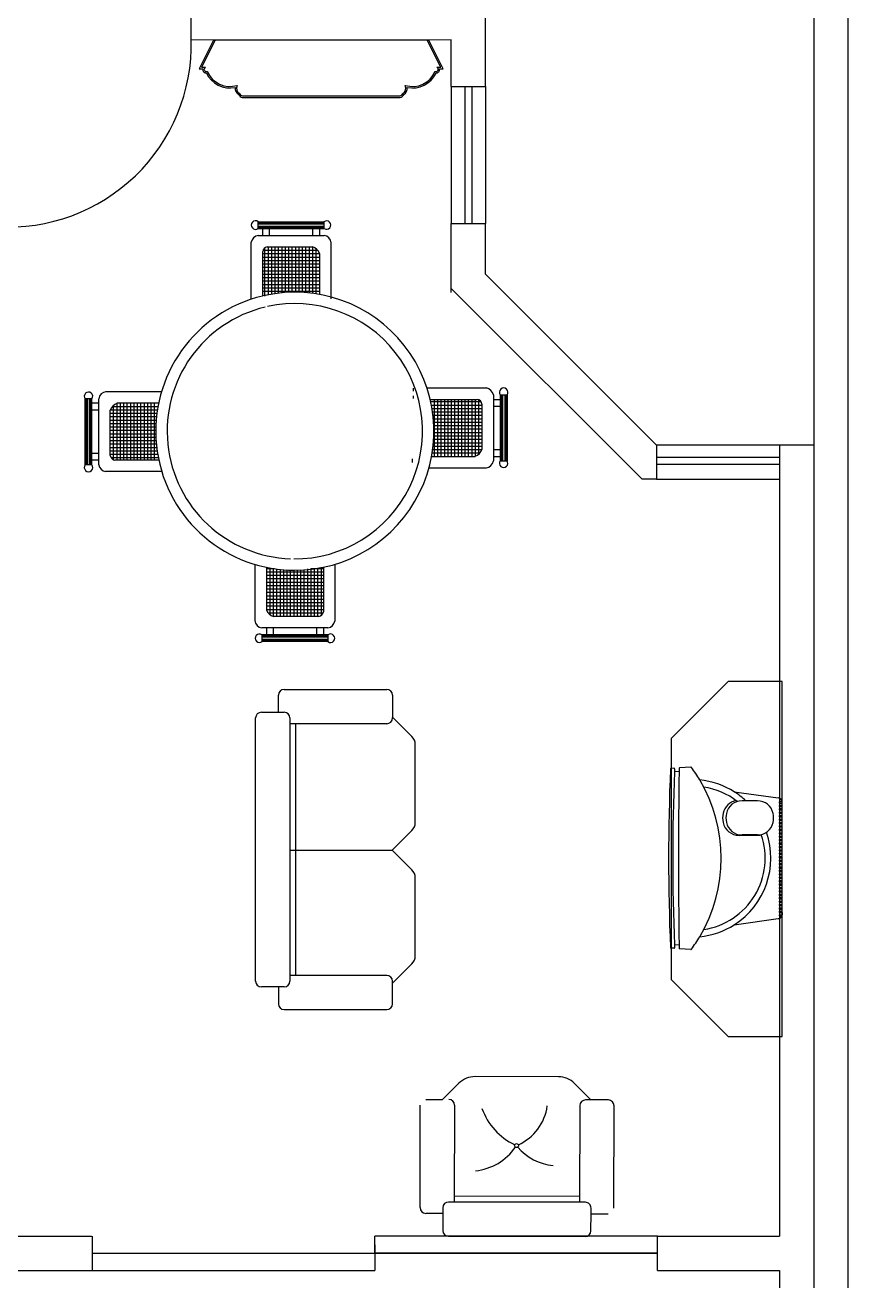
# Model space of a CAD drawing. Extents: x 130 to 509, y 87 to 225.
# Drawn here: x 438.5 to 442.11, y 204.58 to 210.09 of the extents above; entities that cross this region are included whole.
import ezdxf

# ---------------------------------------------------------------- set-up
doc = ezdxf.new("R2010")
doc.units = 0
doc.header["$LTSCALE"] = 7
for name, color, linetype in [('02', 2, 'CONTINUOUS'), ('03', 3, 'CONTINUOUS'), ('06', 6, 'CONTINUOUS'), ('20', 2, 'CONTINUOUS')]:
    doc.layers.add(name, color=color, linetype=linetype)

msp = doc.modelspace()

# ---------------------------------------------------------------- linework, layer by layer
at = {"layer": '02'}
for p, q in [((440.844, 205.4792), (440.4783, 205.48)), ((440.3359, 205.3796), (440.4075, 205.4509)), ((440.9852, 205.3789), (440.9147, 205.4497)), ((440.237, 204.9048), (440.238, 205.3548)), ((440.263, 205.3798), (440.3359, 205.3796)), ((440.388, 205.3545), (440.387, 204.9295)), ((440.938, 205.3525), (440.937, 204.9276)), ((440.982, 205.3774), (440.963, 205.3775)), ((441.063, 205.3773), (440.982, 205.3774)), ((441.087, 204.9022), (441.088, 205.3522)), ((440.337, 204.9046), (440.3369, 204.8796)), ((440.962, 204.9282), (440.362, 204.9296)), ((440.9371, 204.9533), (440.3871, 204.9545)), ((440.9868, 204.8771), (440.9869, 204.9031)), ((440.3369, 204.8796), (440.2619, 204.8798)), ((440.3369, 204.8796), (440.3367, 204.8046)), ((440.9866, 204.8031), (440.9868, 204.8771)), ((440.9869, 204.8774), (441.0619, 204.8773)), ((440.3617, 204.7796), (440.9615, 204.7782))]:
    msp.add_line(p, q, dxfattribs=at)
msp.add_circle((440.6601, 205.1774), 0.00869, dxfattribs=at)
for centre, radius, start, end in [((440.4781, 205.38), 0.1, 89.87, 134.87), ((440.8438, 205.3792), 0.1, 44.87, 89.87), ((440.363, 205.3546), 0.025, 359.87, 89.87), ((440.5776, 205.3806), 0.2193, 294.363, 352.3278), ((440.963, 205.3525), 0.025, 89.87, 179.87), ((441.063, 205.3523), 0.025, 359.87, 89.87), ((440.7736, 205.4354), 0.2819, 199.7611, 244.4982), ((440.4551, 205.309), 0.2437, 275.7961, 325.2551), ((440.8435, 205.3217), 0.2333, 220.3366, 264.2906), ((440.262, 204.9048), 0.025, 179.87, 269.87), ((440.362, 204.9046), 0.025, 89.87, 179.87), ((440.9619, 204.9032), 0.025, 359.8117, 89.87), ((440.3617, 204.8046), 0.025, 179.87, 269.87), ((440.9616, 204.8032), 0.025, 269.87, 359.8117)]:
    msp.add_arc(centre, radius, start, end, dxfattribs=at)
at = {"layer": '03'}
for p, q in [((440.4335, 209.8244), (440.4335, 209.2244)), ((440.4635, 209.8244), (440.4635, 209.2244)), ((441.8135, 208.1963), (441.2735, 208.1963)), ((441.8135, 208.1663), (441.2735, 208.1663)), ((440.0385, 204.7045), (440.0385, 204.7795)), ((441.278, 204.7795), (440.0385, 204.7795)), ((440.0385, 204.742), (440.0385, 204.6295)), ((438.799, 204.7045), (441.278, 204.7045)), ((441.278, 204.7045), (440.0385, 204.7045)), ((438.799, 204.6295), (440.0385, 204.6295))]:
    msp.add_line(p, q, dxfattribs=at)
at = {"layer": '06'}
for p, q in [((442.1135, 224.7095), (442.1135, 199.6595)), ((441.9635, 213.0695), (441.9635, 199.8095)), ((440.5235, 209.8244), (440.5235, 210.8338)), ((439.2335, 210.0295), (439.2335, 210.1595)), ((440.3735, 209.8244), (440.3735, 210.0295)), ((440.3735, 209.8244), (440.5235, 209.8244)), ((440.3735, 208.9208), (440.3735, 209.2244)), ((440.3735, 209.2244), (440.5235, 209.2244)), ((440.3735, 208.9393), (440.3735, 209.2244)), ((440.5235, 209.0014), (440.5235, 209.2244)), ((440.5235, 209.0014), (441.2735, 208.2514)), ((440.3735, 208.9393), (441.2113, 208.1014)), ((441.2735, 208.2514), (441.2735, 208.1011)), ((441.9635, 208.2514), (441.8135, 208.2514)), ((441.8135, 208.2514), (441.8135, 208.1011)), ((441.2735, 208.1014), (441.2113, 208.1014)), ((441.8135, 208.1014), (441.8135, 204.7795)), ((438.2607, 204.7795), (438.7962, 204.7795)), ((438.799, 204.7795), (438.799, 204.6295)), ((441.278, 204.6295), (441.278, 204.7795)), ((441.278, 204.7795), (441.8135, 204.7795)), ((438.2635, 204.6295), (438.799, 204.6295)), ((441.278, 204.6295), (441.8135, 204.6295)), ((441.8135, 204.6295), (441.8135, 201.7795))]:
    msp.add_line(p, q, dxfattribs=at)
at = {"layer": '20'}
for p, q in [((440.3735, 210.0295), (439.2335, 210.0284)), ((440.3735, 209.8244), (440.3735, 209.2244)), ((440.5235, 209.8244), (440.5235, 209.2244)), ((439.5267, 209.2318), (439.8167, 209.2318)), ((439.5267, 209.2018), (439.5267, 209.2318)), ((439.5267, 209.2308), (439.8167, 209.2308)), ((439.5267, 209.2298), (439.8167, 209.2298)), ((439.5267, 209.2268), (439.8167, 209.2268)), ((439.5267, 209.2218), (439.8167, 209.2218)), ((439.5267, 209.2118), (439.8167, 209.2118)), ((439.5267, 209.2068), (439.8167, 209.2068)), ((439.5267, 209.2038), (439.8167, 209.2038)), ((439.5267, 209.2028), (439.8167, 209.2028)), ((439.5267, 209.2018), (439.8167, 209.2018)), ((439.5467, 209.1718), (439.5467, 209.2018)), ((439.5767, 209.1718), (439.5767, 209.2018)), ((439.7667, 209.1718), (439.7667, 209.2018)), ((439.7967, 209.1718), (439.7967, 209.2018)), ((439.8167, 209.2018), (439.8167, 209.2318)), ((439.5267, 209.1718), (439.8167, 209.1718)), ((439.4967, 208.8928), (439.4967, 209.1418)), ((439.5467, 208.9055), (439.5467, 209.1015)), ((439.5467, 209.0918), (439.7967, 209.0918)), ((439.5483, 209.1068), (439.7879, 209.1068)), ((439.5567, 208.9055), (439.5567, 209.1173)), ((439.567, 209.1218), (439.7667, 209.1218)), ((439.5717, 208.9111), (439.5717, 209.1218)), ((439.5867, 208.9138), (439.5867, 209.1218)), ((439.6017, 208.9161), (439.6017, 209.1218)), ((439.6167, 208.9181), (439.6167, 209.1218)), ((439.6317, 208.9196), (439.6317, 209.1218)), ((439.6467, 208.9208), (439.6467, 209.1218)), ((439.6617, 208.9217), (439.6617, 209.1218)), ((439.6767, 208.9221), (439.6767, 209.1218)), ((439.6917, 208.9222), (439.6917, 209.1218)), ((439.7067, 208.9219), (439.7067, 209.1218)), ((439.7217, 208.9213), (439.7217, 209.1218)), ((439.7367, 208.9203), (439.7367, 209.1218)), ((439.7517, 208.9189), (439.7517, 209.1218)), ((439.7667, 208.9171), (439.7667, 209.1218)), ((439.7817, 208.915), (439.7817, 209.113)), ((439.7967, 208.9125), (439.7967, 209.0918)), ((439.8467, 208.8928), (439.8467, 209.1418)), ((439.5467, 209.0768), (439.7967, 209.0768)), ((439.5467, 209.0618), (439.7967, 209.0618)), ((439.5467, 209.0468), (439.7967, 209.0468)), ((439.5467, 209.0318), (439.7967, 209.0318)), ((439.5467, 209.0168), (439.7967, 209.0168)), ((439.5467, 209.0018), (439.7967, 209.0018)), ((439.5467, 208.9868), (439.7967, 208.9868)), ((439.5467, 208.9718), (439.7967, 208.9718)), ((439.5467, 208.9568), (439.7967, 208.9568)), ((439.5467, 208.9418), (439.7967, 208.9418)), ((439.5467, 208.9268), (439.7967, 208.9268)), ((439.1027, 208.4848), (438.8578, 208.4848)), ((440.2067, 208.501), (440.2067, 208.4886)), ((440.2676, 208.502), (440.5285, 208.502)), ((438.7678, 208.1648), (438.7678, 208.4548)), ((438.7978, 208.4548), (438.7678, 208.4548)), ((438.7688, 208.1648), (438.7688, 208.4548)), ((438.7698, 208.1648), (438.7698, 208.4548)), ((438.7728, 208.1648), (438.7728, 208.4548)), ((438.7778, 208.1648), (438.7778, 208.4548)), ((438.7878, 208.1648), (438.7878, 208.4548)), ((438.7928, 208.1648), (438.7928, 208.4548)), ((438.7958, 208.1648), (438.7958, 208.4548)), ((438.7968, 208.1648), (438.7968, 208.4548)), ((438.7978, 208.1648), (438.7978, 208.4548)), ((438.8278, 208.4348), (438.7978, 208.4348)), ((438.8278, 208.1648), (438.8278, 208.4548)), ((438.9078, 208.1848), (438.9078, 208.4348)), ((439.0903, 208.4348), (438.9078, 208.4348)), ((438.9228, 208.1848), (438.9228, 208.4348)), ((438.9378, 208.1848), (438.9378, 208.4348)), ((438.9528, 208.1848), (438.9528, 208.4348)), ((438.9678, 208.1848), (438.9678, 208.4348)), ((438.9828, 208.1848), (438.9828, 208.4348)), ((438.9978, 208.1848), (438.9978, 208.4348)), ((439.0128, 208.1848), (439.0128, 208.4348)), ((439.0278, 208.1848), (439.0278, 208.4348)), ((439.0428, 208.1848), (439.0428, 208.4348)), ((439.0578, 208.1848), (439.0578, 208.4348)), ((439.0728, 208.1848), (439.0728, 208.4348)), ((440.2067, 208.468), (440.2067, 208.4557)), ((440.2816, 208.452), (440.4882, 208.452)), ((440.2839, 208.442), (440.504, 208.442)), ((440.2869, 208.427), (440.5085, 208.427)), ((440.2985, 208.452), (440.2985, 208.202)), ((440.3135, 208.452), (440.3135, 208.202)), ((440.3285, 208.452), (440.3285, 208.202)), ((440.3435, 208.452), (440.3435, 208.202)), ((440.3585, 208.452), (440.3585, 208.202)), ((440.3735, 208.452), (440.3735, 208.202)), ((440.3885, 208.452), (440.3885, 208.202)), ((440.4035, 208.452), (440.4035, 208.202)), ((440.4185, 208.452), (440.4185, 208.202)), ((440.4335, 208.452), (440.4335, 208.202)), ((440.4485, 208.452), (440.4485, 208.202)), ((440.4635, 208.452), (440.4635, 208.202)), ((440.4785, 208.452), (440.4785, 208.202)), ((440.4935, 208.4504), (440.4935, 208.2108)), ((440.5085, 208.4317), (440.5085, 208.232)), ((440.5585, 208.472), (440.5585, 208.182)), ((440.5585, 208.452), (440.5885, 208.452)), ((440.5885, 208.472), (440.5885, 208.182)), ((440.5885, 208.472), (440.6185, 208.472)), ((440.5895, 208.472), (440.5895, 208.182)), ((440.5905, 208.472), (440.5905, 208.182)), ((440.5935, 208.472), (440.5935, 208.182)), ((440.5985, 208.472), (440.5985, 208.182)), ((440.6085, 208.472), (440.6085, 208.182)), ((440.6135, 208.472), (440.6135, 208.182)), ((440.6165, 208.472), (440.6165, 208.182)), ((440.6175, 208.472), (440.6175, 208.182)), ((440.6185, 208.472), (440.6185, 208.182)), ((438.8278, 208.4048), (438.7978, 208.4048)), ((439.0849, 208.4048), (438.8778, 208.4048)), ((438.8778, 208.2051), (438.8778, 208.4048)), ((439.0828, 208.3898), (438.8778, 208.3898)), ((439.081, 208.3748), (438.8778, 208.3748)), ((439.0874, 208.4198), (438.8865, 208.4198)), ((438.8928, 208.1864), (438.8928, 208.426)), ((440.2896, 208.412), (440.5085, 208.412)), ((440.2919, 208.397), (440.5085, 208.397)), ((440.2938, 208.382), (440.5085, 208.382)), ((440.5585, 208.422), (440.5885, 208.422)), ((439.0797, 208.3598), (438.8778, 208.3598)), ((439.0787, 208.3448), (438.8778, 208.3448)), ((439.0781, 208.3298), (438.8778, 208.3298)), ((440.2954, 208.367), (440.5085, 208.367)), ((440.2965, 208.352), (440.5085, 208.352)), ((440.2973, 208.337), (440.5085, 208.337)), ((440.2977, 208.322), (440.5085, 208.322)), ((439.0778, 208.3148), (438.8778, 208.3148)), ((439.078, 208.2998), (438.8778, 208.2998)), ((439.0784, 208.2848), (438.8778, 208.2848)), ((439.0793, 208.2698), (438.8778, 208.2698)), ((440.2958, 208.262), (440.5085, 208.262)), ((440.2968, 208.277), (440.5085, 208.277)), ((440.2975, 208.292), (440.5085, 208.292)), ((440.2978, 208.307), (440.5085, 208.307)), ((438.8278, 208.2148), (438.7978, 208.2148)), ((439.0805, 208.2548), (438.8778, 208.2548)), ((439.0821, 208.2398), (438.8778, 208.2398)), ((439.0841, 208.2248), (438.8778, 208.2248)), ((439.0865, 208.2098), (438.8778, 208.2098)), ((440.2903, 208.217), (440.4997, 208.217)), ((440.2925, 208.232), (440.5085, 208.232)), ((440.2943, 208.247), (440.5085, 208.247)), ((440.5585, 208.232), (440.5885, 208.232)), ((441.8135, 208.2514), (441.2735, 208.2514)), ((438.7978, 208.1648), (438.7678, 208.1648)), ((438.8278, 208.1848), (438.7978, 208.1848)), ((439.0892, 208.1948), (438.8823, 208.1948)), ((439.0913, 208.1848), (438.8981, 208.1848)), ((440.2026, 208.1917), (440.2026, 208.1752)), ((440.2764, 208.152), (440.5285, 208.152)), ((440.2878, 208.202), (440.4785, 208.202)), ((440.5585, 208.202), (440.5885, 208.202)), ((440.5885, 208.182), (440.6185, 208.182)), ((439.1042, 208.1348), (438.8578, 208.1348)), ((441.2735, 208.1014), (441.2135, 208.1014)), ((441.2735, 208.1011), (441.8135, 208.1011)), ((439.5128, 207.7279), (439.5128, 207.4788)), ((439.5628, 207.7152), (439.5628, 207.5288)), ((439.5778, 207.7122), (439.5778, 207.5076)), ((439.7878, 207.7105), (439.7878, 207.4988)), ((439.8028, 207.7152), (439.8028, 207.5033)), ((439.8128, 207.7152), (439.8128, 207.5191)), ((439.8628, 207.7279), (439.8628, 207.4788)), ((439.5984, 207.7088), (439.5628, 207.7088)), ((439.8128, 207.6938), (439.5628, 207.6938)), ((439.8128, 207.6788), (439.5628, 207.6788)), ((439.8128, 207.6638), (439.5628, 207.6638)), ((439.5928, 207.7097), (439.5928, 207.4988)), ((439.6078, 207.7075), (439.6078, 207.4988)), ((439.6228, 207.7057), (439.6228, 207.4988)), ((439.6378, 207.7043), (439.6378, 207.4988)), ((439.6528, 207.7032), (439.6528, 207.4988)), ((439.6678, 207.7026), (439.6678, 207.4988)), ((439.6828, 207.7023), (439.6828, 207.4988)), ((439.6978, 207.7023), (439.6978, 207.4988)), ((439.7128, 207.7028), (439.7128, 207.4988)), ((439.7278, 207.7036), (439.7278, 207.4988)), ((439.7428, 207.7088), (439.7428, 207.4988)), ((439.8128, 207.7088), (439.7578, 207.7088)), ((439.7578, 207.7088), (439.7578, 207.4988)), ((439.7728, 207.7088), (439.7728, 207.4988)), ((439.8128, 207.6488), (439.5628, 207.6488)), ((439.8128, 207.6338), (439.5628, 207.6338)), ((439.8128, 207.6188), (439.5628, 207.6188)), ((439.8128, 207.6038), (439.5628, 207.6038)), ((439.8128, 207.5888), (439.5628, 207.5888)), ((439.8128, 207.5738), (439.5628, 207.5738)), ((439.8128, 207.5588), (439.5628, 207.5588)), ((439.8128, 207.5438), (439.5628, 207.5438)), ((439.8128, 207.5288), (439.5628, 207.5288)), ((439.8112, 207.5138), (439.5716, 207.5138)), ((439.7925, 207.4988), (439.5928, 207.4988)), ((439.8328, 207.4488), (439.5428, 207.4488)), ((439.5628, 207.4488), (439.5628, 207.4188)), ((439.5928, 207.4488), (439.5928, 207.4188)), ((439.7828, 207.4488), (439.7828, 207.4188)), ((439.8128, 207.4488), (439.8128, 207.4188)), ((439.8328, 207.4188), (439.5428, 207.4188)), ((439.5428, 207.4188), (439.5428, 207.3888)), ((439.8328, 207.4178), (439.5428, 207.4178)), ((439.8328, 207.4168), (439.5428, 207.4168)), ((439.8328, 207.4138), (439.5428, 207.4138)), ((439.8328, 207.4088), (439.5428, 207.4088)), ((439.8328, 207.3988), (439.5428, 207.3988)), ((439.8328, 207.3938), (439.5428, 207.3938)), ((439.8328, 207.3908), (439.5428, 207.3908)), ((439.8328, 207.3898), (439.5428, 207.3898)), ((439.8328, 207.3888), (439.5428, 207.3888)), ((439.8328, 207.4188), (439.8328, 207.3888)), ((439.6409, 207.1787), (440.0909, 207.1787)), ((441.5884, 207.2144), (441.3384, 206.9644)), ((441.8254, 207.2144), (441.5884, 207.2144)), ((441.8254, 205.6565), (441.8254, 207.2144)), ((439.6159, 207.0787), (439.6159, 207.1537)), ((440.1159, 207.1537), (440.1159, 207.0537)), ((439.5159, 205.8987), (439.5159, 207.0537)), ((439.5409, 207.0787), (439.6159, 207.0787)), ((439.6159, 207.0787), (439.6409, 207.0787)), ((439.6659, 207.0537), (439.6659, 205.8987)), ((440.1152, 207.0587), (440.2013, 206.9726)), ((440.0909, 207.0287), (439.6659, 207.0287)), ((439.6909, 207.0287), (439.6909, 205.9237)), ((441.3384, 206.9644), (441.3384, 205.9065)), ((440.2159, 206.5951), (440.2159, 206.9373)), ((441.3512, 206.833), (441.3371, 206.8321)), ((441.4253, 206.8379), (441.3752, 206.8346)), ((441.3734, 206.8194), (441.3534, 206.8181)), ((441.6154, 206.7295), (441.8081, 206.7028)), ((441.7172, 206.6904), (441.6492, 206.6904)), ((441.8135, 206.6804), (441.8135, 206.6854)), ((441.8252, 206.6854), (441.8135, 206.6854)), ((441.8135, 206.6804), (441.8254, 206.6804)), ((441.8135, 206.6654), (441.8135, 206.6704)), ((441.8254, 206.6704), (441.8135, 206.6704)), ((441.8135, 206.6654), (441.8254, 206.6654)), ((441.8254, 206.6704), (441.8254, 206.6804)), ((441.8254, 206.6554), (441.8254, 206.6654)), ((441.8135, 206.6504), (441.8135, 206.6554)), ((441.8254, 206.6554), (441.8135, 206.6554)), ((441.8135, 206.6504), (441.8254, 206.6504)), ((441.8135, 206.6354), (441.8135, 206.6404)), ((441.8135, 206.6404), (441.8254, 206.6404)), ((441.8135, 206.6354), (441.8254, 206.6354)), ((441.8135, 206.6204), (441.8135, 206.6254)), ((441.8135, 206.6254), (441.8254, 206.6254)), ((441.8135, 206.6204), (441.8254, 206.6204)), ((441.8135, 206.6054), (441.8135, 206.6104)), ((441.8135, 206.6104), (441.8254, 206.6104)), ((441.8254, 206.6404), (441.8254, 206.6504)), ((441.8254, 206.6254), (441.8254, 206.6354)), ((441.8254, 206.6104), (441.8254, 206.6204)), ((440.1152, 206.4737), (440.2013, 206.5597)), ((441.8135, 206.6054), (441.8254, 206.6054)), ((441.8135, 206.5904), (441.8135, 206.5954)), ((441.8135, 206.5954), (441.8254, 206.5954)), ((441.8135, 206.5904), (441.8254, 206.5904)), ((441.8135, 206.5754), (441.8135, 206.5804)), ((441.8135, 206.5804), (441.8254, 206.5804)), ((441.8135, 206.5754), (441.8254, 206.5754)), ((441.8135, 206.5604), (441.8135, 206.5654)), ((441.8135, 206.5654), (441.8254, 206.5654)), ((441.8135, 206.5604), (441.8254, 206.5604)), ((441.8254, 206.5954), (441.8254, 206.6054)), ((441.8254, 206.5804), (441.8254, 206.5904)), ((441.8254, 206.5654), (441.8254, 206.5754)), ((441.8254, 206.5504), (441.8254, 206.5604)), ((441.7289, 206.5384), (441.6365, 206.5384)), ((441.7172, 206.5404), (441.6492, 206.5404)), ((441.8135, 206.5454), (441.8135, 206.5504)), ((441.8135, 206.5504), (441.8254, 206.5504)), ((441.8135, 206.5454), (441.8254, 206.5454)), ((441.8135, 206.5304), (441.8135, 206.5354)), ((441.8135, 206.5354), (441.8254, 206.5354)), ((441.8135, 206.5304), (441.8254, 206.5304)), ((441.8135, 206.5154), (441.8135, 206.5204)), ((441.8135, 206.5204), (441.8254, 206.5204)), ((441.8135, 206.5154), (441.8254, 206.5154)), ((441.8135, 206.5004), (441.8135, 206.5054)), ((441.8135, 206.5054), (441.8254, 206.5054)), ((441.8135, 206.5004), (441.8254, 206.5004)), ((441.8254, 206.5354), (441.8254, 206.5454)), ((441.8254, 206.5204), (441.8254, 206.5304)), ((441.8254, 206.5054), (441.8254, 206.5154)), ((441.8254, 206.4904), (441.8254, 206.5004)), ((439.6659, 206.4737), (440.1152, 206.4737)), ((440.1152, 206.4737), (440.2013, 206.3876)), ((441.8135, 206.4854), (441.8135, 206.4904)), ((441.8135, 206.4904), (441.8254, 206.4904)), ((441.8135, 206.4854), (441.8254, 206.4854)), ((441.8135, 206.4704), (441.8135, 206.4754)), ((441.8135, 206.4754), (441.8254, 206.4754)), ((441.8135, 206.4704), (441.8254, 206.4704)), ((441.8135, 206.4554), (441.8135, 206.4604)), ((441.8135, 206.4604), (441.8254, 206.4604)), ((441.8135, 206.4554), (441.8254, 206.4554)), ((441.8135, 206.4404), (441.8135, 206.4454)), ((441.8135, 206.4454), (441.8254, 206.4454)), ((441.8254, 206.4754), (441.8254, 206.4854)), ((441.8254, 206.4604), (441.8254, 206.4704)), ((441.8254, 206.4454), (441.8254, 206.4554)), ((441.8135, 206.4404), (441.8254, 206.4404)), ((441.8135, 206.4254), (441.8135, 206.4304)), ((441.8135, 206.4304), (441.8254, 206.4304)), ((441.8135, 206.4254), (441.8254, 206.4254)), ((441.8135, 206.4104), (441.8135, 206.4154)), ((441.8135, 206.4154), (441.8254, 206.4154)), ((441.8135, 206.4104), (441.8254, 206.4104)), ((441.8135, 206.3954), (441.8135, 206.4004)), ((441.8135, 206.4004), (441.8254, 206.4004)), ((441.8135, 206.4004), (441.8254, 206.4004)), ((441.8135, 206.3954), (441.8254, 206.3954)), ((441.8254, 206.4304), (441.8254, 206.4404)), ((441.8254, 206.4154), (441.8254, 206.4254)), ((441.8254, 206.4004), (441.8254, 206.4104)), ((441.8254, 206.3854), (441.8254, 206.3954)), ((440.2159, 206.0101), (440.2159, 206.3523)), ((441.8135, 206.3804), (441.8135, 206.3854)), ((441.8135, 206.3854), (441.8254, 206.3854)), ((441.8135, 206.3804), (441.8254, 206.3804)), ((441.8135, 206.3654), (441.8135, 206.3704)), ((441.8135, 206.3704), (441.8254, 206.3704)), ((441.8135, 206.3654), (441.8254, 206.3654)), ((441.8135, 206.3504), (441.8135, 206.3554)), ((441.8135, 206.3554), (441.8254, 206.3554)), ((441.8135, 206.3504), (441.8254, 206.3504)), ((441.8135, 206.3354), (441.8135, 206.3404)), ((441.8135, 206.3404), (441.8254, 206.3404)), ((441.8135, 206.3354), (441.8254, 206.3354)), ((441.8254, 206.3704), (441.8254, 206.3804)), ((441.8254, 206.3554), (441.8254, 206.3654)), ((441.8254, 206.3404), (441.8254, 206.3504)), ((441.8254, 206.3254), (441.8254, 206.3354)), ((441.8135, 206.3204), (441.8135, 206.3254)), ((441.8135, 206.3254), (441.8254, 206.3254)), ((441.8135, 206.3204), (441.8254, 206.3204)), ((441.8135, 206.3054), (441.8135, 206.3104)), ((441.8135, 206.3104), (441.8254, 206.3104)), ((441.8135, 206.3054), (441.8254, 206.3054)), ((441.8135, 206.2904), (441.8135, 206.2954)), ((441.8135, 206.2954), (441.8254, 206.2954)), ((441.8135, 206.2904), (441.8254, 206.2904)), ((441.8135, 206.2754), (441.8135, 206.2804)), ((441.8135, 206.2804), (441.8254, 206.2804)), ((441.8254, 206.3104), (441.8254, 206.3204)), ((441.8254, 206.2954), (441.8254, 206.3054)), ((441.8254, 206.2804), (441.8254, 206.2904)), ((441.8135, 206.2754), (441.8254, 206.2754)), ((441.8135, 206.2604), (441.8135, 206.2654)), ((441.8135, 206.2654), (441.8254, 206.2654)), ((441.8135, 206.2604), (441.8254, 206.2604)), ((441.8135, 206.2454), (441.8135, 206.2504)), ((441.8135, 206.2504), (441.8254, 206.2504)), ((441.8135, 206.2454), (441.8254, 206.2454)), ((441.8135, 206.2304), (441.8135, 206.2354)), ((441.8135, 206.2354), (441.8254, 206.2354)), ((441.8135, 206.2304), (441.8254, 206.2304)), ((441.8254, 206.2654), (441.8254, 206.2754)), ((441.8254, 206.2504), (441.8254, 206.2604)), ((441.8254, 206.2354), (441.8254, 206.2454)), ((441.8254, 206.2204), (441.8254, 206.2304)), ((441.6154, 206.1464), (441.8081, 206.1731)), ((441.8135, 206.2154), (441.8135, 206.2204)), ((441.8135, 206.2204), (441.8254, 206.2204)), ((441.8135, 206.2154), (441.8254, 206.2154)), ((441.8135, 206.2004), (441.8135, 206.2054)), ((441.8135, 206.2054), (441.8254, 206.2054)), ((441.8135, 206.2004), (441.8254, 206.2004)), ((441.8135, 206.1854), (441.8135, 206.1904)), ((441.8135, 206.1904), (441.8254, 206.1904)), ((441.8135, 206.1854), (441.8239, 206.1854)), ((441.8254, 206.2054), (441.8254, 206.2154)), ((441.8254, 206.2004), (441.8254, 206.1904)), ((441.8254, 206.1929), (441.8254, 206.1929)), ((441.3734, 206.0565), (441.3534, 206.0578)), ((441.3511, 206.0429), (441.3371, 206.0438)), ((441.4253, 206.038), (441.3752, 206.0413)), ((440.1152, 205.8887), (440.2013, 205.9747)), ((440.0909, 205.9237), (439.6659, 205.9237)), ((440.1159, 205.7987), (440.1159, 205.8987)), ((441.3384, 205.9065), (441.5884, 205.6565)), ((439.6159, 205.8737), (439.5409, 205.8737)), ((439.6409, 205.8737), (439.6159, 205.8737)), ((439.6159, 205.8737), (439.6159, 205.7987)), ((439.6409, 205.7737), (440.0909, 205.7737)), ((441.5884, 205.6565), (441.8254, 205.6565))]:
    msp.add_line(p, q, dxfattribs=at)
msp.add_lwpolyline([(440.2756, 210.0289), (439.8979, 210.0289), (439.7091, 210.0289), (439.3314, 210.0289), (439.2685, 209.903), (439.2842, 209.903, 0.457537), (439.2999, 209.8841, 0.346018), (439.4258, 209.8212, 0.288493), (439.4415, 209.7897, 0.222847), (439.4573, 209.7771), (439.7091, 209.7771), (439.8979, 209.7771), (440.1497, 209.7771, 0.222847), (440.1654, 209.7897, 0.288493), (440.1811, 209.8212, 0.346018), (440.307, 209.8841, 0.457537), (440.3228, 209.903), (440.3385, 209.903)], format="xyb", close=True, dxfattribs=at)
msp.add_lwpolyline([(439.3384, 210.0289), (439.2786, 209.9093), (439.2958, 209.9093, 0.954083), (439.3037, 209.8911, 0.386228), (439.4348, 209.83, 0.412227), (439.4465, 209.7942, 0.239884), (439.4581, 209.7834), (440.1489, 209.7834, 0.239884), (440.1605, 209.7942, 0.412227), (440.1721, 209.83, 0.386228), (440.3032, 209.8911, 0.954083), (440.3111, 209.9093), (440.3283, 209.9093), (440.2685, 210.0289)], format="xyb", dxfattribs=at)
for centre, radius, start, end in [((438.4309, 210.0108), 0.8027, 266.6096, 1.3321), ((439.5154, 209.2168), 0.0188, 53.036, 306.964), ((439.8274, 209.2168), 0.0184, 234.4666, 129.9838), ((439.5338, 209.1347), 0.0378, 100.9008, 169.0992), ((439.8122, 209.1373), 0.0347, 3.782, 82.6253), ((439.5718, 209.0966), 0.0256, 100.896, 169.104), ((439.7487, 209.0738), 0.0512, 20.5479, 70.7685), ((439.6878, 208.3122), 0.61, 103.3817, 268.1211), ((439.6588, 208.4389), 0.4801, 100.3999, 103.5121), ((439.6878, 208.3122), 0.61, 269.5304, 102.4181), ((439.6878, 208.3122), 0.56, 269.5304, 102.4181), ((439.6878, 208.3122), 0.56, 103.3817, 268.1211), ((438.7828, 208.4655), 0.0184, 324.4666, 219.9838), ((438.8622, 208.4503), 0.0347, 93.782, 172.6253), ((440.5214, 208.4649), 0.0378, 10.9008, 79.0992), ((440.6035, 208.4833), 0.0188, 323.036, 216.964), ((438.9257, 208.3868), 0.0512, 110.5479, 160.7685), ((440.4834, 208.4268), 0.0256, 10.896, 79.104), ((440.4605, 208.25), 0.0512, 290.5479, 340.7685), ((438.7828, 208.1535), 0.0188, 143.036, 36.964), ((438.8649, 208.1719), 0.0378, 190.9008, 259.0992), ((438.9029, 208.2099), 0.0256, 190.896, 259.104), ((440.5241, 208.1865), 0.0347, 273.782, 352.6253), ((440.6035, 208.1713), 0.0184, 144.4666, 39.9838), ((439.6842, 208.1356), 0.4333, 265.8538, 269.8177), ((439.6108, 207.5468), 0.0512, 200.5479, 250.7685), ((439.7877, 207.524), 0.0256, 280.896, 349.104), ((439.5473, 207.4833), 0.0347, 183.782, 262.6253), ((439.8257, 207.486), 0.0378, 280.9008, 349.0992), ((439.5321, 207.4038), 0.0184, 54.4666, 309.9838), ((439.8441, 207.4038), 0.0188, 233.036, 126.964), ((439.6409, 207.1537), 0.025, 90, 180), ((440.0909, 207.1537), 0.025, 0, 90), ((439.5409, 207.0537), 0.025, 90, 180), ((439.6409, 207.0537), 0.025, 0, 90), ((440.0909, 207.0537), 0.025, 270, 0), ((440.1659, 206.9373), 0.05, 360, 45), ((451.0336, 206.4379), 9.7063, 177.6842, 182.3158), ((441.3373, 206.8301), 0.002, 93.7723, 177.6842), ((441.3514, 206.831), 0.002, 357.6727, 93.7723), ((451.0516, 206.4368), 9.7063, 177.67266, 177.74826), ((467.5746, 206.4379), 26.2043, 179.13704, 179.16591), ((441.3753, 206.8326), 0.002, 93.7723, 179.137), ((441.4254, 206.8359), 0.002, 36.4325, 93.7723), ((440.8863, 206.4379), 0.6721, 30.7877, 36.4325), ((451.0516, 206.4368), 9.7063, 177.74826, 182.23774), ((467.5746, 206.4379), 26.2043, 179.16591, 180.83409), ((441.4297, 206.4379), 0.3457, 57.5113, 84.3622), ((440.8863, 206.4379), 0.6721, 329.2123, 30.7877), ((441.435, 206.4379), 0.3157, 52.1859, 81.5377), ((441.4297, 206.4379), 0.3457, 46.9251, 57.5113), ((441.6365, 206.6204), 0.072, 100.5459, 167.8371), ((441.6492, 206.6204), 0.07, 90, 167.8371), ((441.7172, 206.6204), 0.07, 12.1629, 90), ((441.8054, 206.683), 0.02, 6.9552, 82.1178), ((441.6597, 206.6154), 0.0957, 167.8371, 192.1629), ((441.6724, 206.6154), 0.0937, 167.8371, 192.1629), ((441.694, 206.6154), 0.0937, 347.8371, 12.1629), ((440.1659, 206.5951), 0.05, 315, 360), ((441.6365, 206.6104), 0.072, 192.1629, 270), ((441.6492, 206.6104), 0.07, 192.1629, 270), ((441.7172, 206.6104), 0.07, 270, 347.8371), ((441.435, 206.4379), 0.3157, 278.4623, 19.107), ((441.4297, 206.4379), 0.3457, 302.4887, 19.2899), ((440.1659, 206.3523), 0.05, 0, 45), ((441.8054, 206.1929), 0.02, 277.8822, 338.2169), ((441.4297, 206.4379), 0.3457, 275.6378, 302.4887), ((451.0516, 206.4368), 9.7063, 182.23774, 182.31328), ((440.8863, 206.4379), 0.6721, 323.5675, 329.2123), ((440.1659, 206.0101), 0.05, 315, 0), ((441.3373, 206.0458), 0.002, 182.3158, 266.2277), ((441.3513, 206.0449), 0.002, 266.2277, 2.3133), ((467.5746, 206.4379), 26.2043, 180.83409, 180.86296), ((441.3753, 206.0433), 0.002, 180.863, 266.2277), ((441.4254, 206.04), 0.002, 266.2277, 323.5675), ((441.4254, 206.04), 0.002, 266.2277, 323.5675), ((439.5409, 205.8987), 0.025, 180, 270), ((439.6409, 205.8987), 0.025, 270, 0), ((440.0909, 205.8987), 0.025, 0, 90), ((439.6409, 205.7987), 0.025, 180, 270), ((440.0909, 205.7987), 0.025, 270, 0)]:
    msp.add_arc(centre, radius, start, end, dxfattribs=at)

doc.saveas('drawing.dxf')
